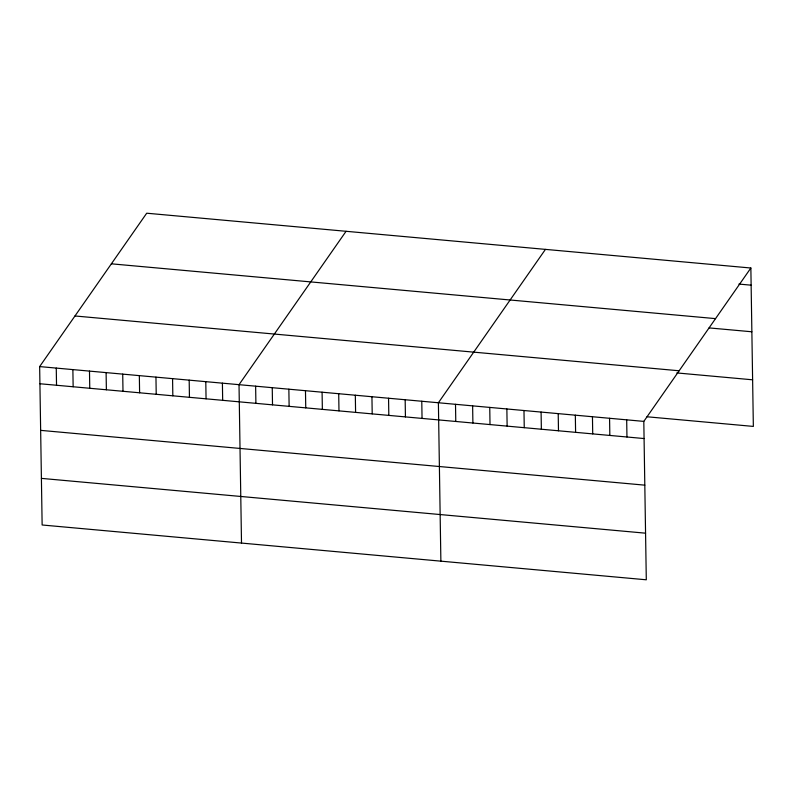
<?xml version="1.0" encoding="UTF-8"?>
<svg xmlns="http://www.w3.org/2000/svg" width="793" height="793" viewBox="0 0 793 793"><rect width="100%" height="100%" fill="white"/><g stroke="black" fill="none" stroke-linecap="round" stroke-linejoin="round"><path stroke-width="1.19" d="M750.862 268.014L643.807 421.39L646.295 579.792L42.138 524.986L39.65 366.584L146.705 213.208L750.862 268.014L753.35 426.416L646.979 416.771M346.075 231.298L239.02 384.674L241.508 543.076M545.445 249.379L438.39 402.755L440.878 561.157M738.907 284.072L751.13 285.173M111.377 263.821L715.534 318.627M709.071 327.906L751.863 331.781M74.978 315.971L679.135 370.777M676.816 372.928L752.616 379.807M39.65 366.584L643.807 421.39M39.918 383.753L644.075 438.549M40.651 430.361L644.808 485.157M41.405 478.377L645.561 533.183M626.688 419.834L626.956 437.002M609.569 418.288L609.837 435.446M592.45 416.731L592.718 433.89M575.331 415.175L575.599 432.344M558.213 413.629L558.48 430.787M541.094 412.073L541.361 429.231M523.975 410.516L524.252 427.685M506.866 408.97L507.133 426.128M489.747 407.414L490.015 424.582M472.628 405.857L472.896 423.026M455.509 404.311L455.777 421.47M421.777 401.248L422.045 418.417M405.164 399.741L405.431 416.9M388.55 398.235L388.818 415.393M371.937 396.728L372.204 413.887M355.323 395.221L355.591 412.38M338.71 393.715L338.978 410.873M322.087 392.208L322.364 409.366M305.474 390.701L305.751 407.86M288.86 389.194L289.128 406.353M272.247 387.688L272.514 404.846M255.633 386.181L255.901 403.34M222.407 383.158L222.674 400.326M205.793 381.651L206.061 398.82M189.18 380.144L189.448 397.313M172.567 378.638L172.834 395.806M155.953 377.131L156.221 394.299M139.34 375.624L139.608 392.793M122.717 374.118L122.994 391.286M106.103 372.611L106.381 389.779M89.49 371.104L89.758 388.273M72.877 369.597L73.144 386.766M56.263 368.091L56.531 385.259"/></g></svg>
